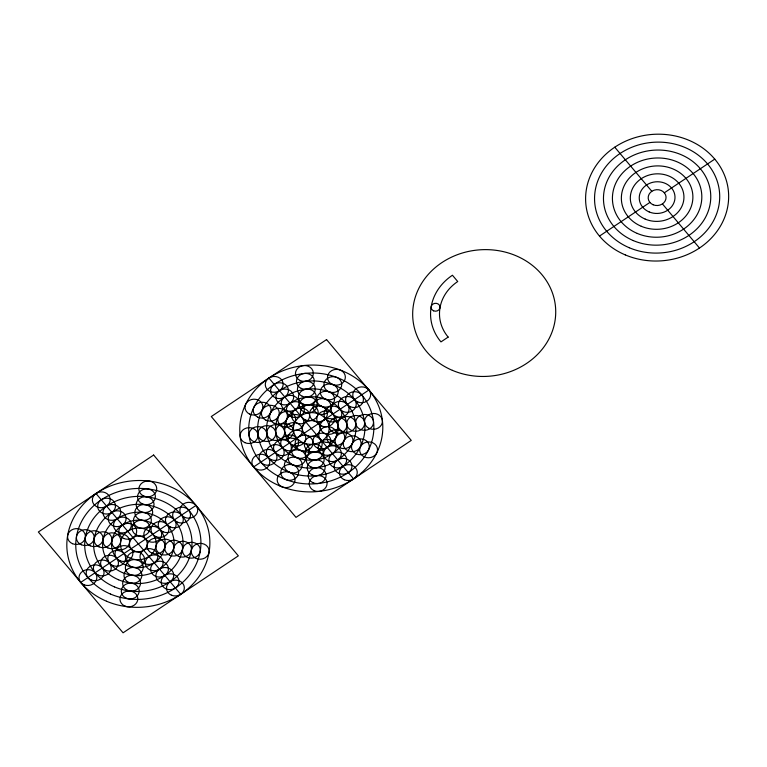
<?xml version="1.0" encoding="UTF-8"?>
<svg xmlns="http://www.w3.org/2000/svg" width="767" height="767" viewBox="0 0 767 767"><rect width="100%" height="100%" fill="white"/><g stroke="black" fill="none" stroke-linecap="round" stroke-linejoin="round"><path stroke-width="1.15" d="M80.708 582.402L195.988 505.443M253.628 466.959L368.917 390M599.478 236.083L649.917 202.411M664.327 192.795L714.767 159.124M614.77 147.197L651.825 191.299M662.42 203.907L699.475 248.019M268.92 378.073L353.625 478.896M95.99 493.507L180.705 594.329M153.63 455.032L38.35 531.991L123.065 632.813L238.345 555.854L153.63 455.032M326.56 339.589L211.28 416.548L295.985 517.37L411.265 440.411L326.56 339.589M448.168 337.096L440.967 341.9A53.68 47.525 -4.3 0 1 452.434 275.238L457.726 281.537A44.735 39.606 -4.3 0 0 448.168 337.096M152.048 553.189A8.945 7.919 -4.3 0 0 164.953 545.385A8.945 7.919 -4.3 0 0 151.08 539.508A8.945 7.919 -4.3 0 0 152.048 553.189M134.369 551.08A8.945 7.919 -4.3 0 0 147.274 543.276A8.945 7.919 -4.3 0 0 133.4 537.399A8.945 7.919 -4.3 0 0 134.369 551.08M169.728 555.298A8.945 7.919 -4.3 0 0 182.623 547.504A8.945 7.919 -4.3 0 0 168.759 541.617A8.945 7.919 -4.3 0 0 169.728 555.298M126.411 565.404A26.835 23.767 -4.3 0 0 165.116 542.001A26.835 23.767 -4.3 0 0 123.506 524.35A26.835 23.767 -4.3 0 0 126.411 565.404M160.888 554.244A8.945 7.919 -4.3 0 0 173.783 546.449A8.945 7.919 -4.3 0 0 159.919 540.562A8.945 7.919 -4.3 0 0 160.888 554.244M130.39 558.242A17.89 15.839 -4.3 0 0 156.2 542.643A17.89 15.839 -4.3 0 0 128.453 530.869A17.89 15.839 -4.3 0 0 130.39 558.242M178.558 556.353A8.945 7.919 -4.3 0 0 191.462 548.558A8.945 7.919 -4.3 0 0 177.599 542.672A8.945 7.919 -4.3 0 0 178.558 556.353M122.432 572.575A35.79 31.687 -4.3 0 0 174.042 541.358A35.79 31.687 -4.3 0 0 118.569 517.83A35.79 31.687 -4.3 0 0 122.432 572.575M187.397 557.408A8.945 7.919 -4.3 0 0 200.302 549.613A8.945 7.919 -4.3 0 0 186.429 543.726A8.945 7.919 -4.3 0 0 187.397 557.408M118.454 579.737A44.735 39.606 -4.3 0 0 182.968 540.725A44.735 39.606 -4.3 0 0 113.621 511.301A44.735 39.606 -4.3 0 0 118.454 579.737M196.237 558.462A8.945 7.919 -4.3 0 0 209.142 550.668A8.945 7.919 -4.3 0 0 195.269 544.781A8.945 7.919 -4.3 0 0 196.237 558.462M114.475 586.899A53.68 47.525 -4.3 0 0 191.894 540.083A53.68 47.525 -4.3 0 0 108.674 504.782A53.68 47.525 -4.3 0 0 114.475 586.899M110.496 594.061A62.626 55.454 -4.3 0 0 200.81 539.441A62.626 55.454 -4.3 0 0 103.727 498.253A62.626 55.454 -4.3 0 0 110.496 594.061M106.517 601.223A71.571 63.373 -4.3 0 0 209.736 538.808A71.571 63.373 -4.3 0 0 98.78 491.733A71.571 63.373 -4.3 0 0 106.517 601.223M148.779 541.464A8.945 7.919 -4.3 0 0 161.684 533.659A8.945 7.919 -4.3 0 0 147.81 527.773A8.945 7.919 -4.3 0 0 148.779 541.464M163.189 531.847A8.945 7.919 -4.3 0 0 176.094 524.043A8.945 7.919 -4.3 0 0 162.22 518.156A8.945 7.919 -4.3 0 0 163.189 531.847M155.989 536.651A8.945 7.919 -4.3 0 0 168.884 528.846A8.945 7.919 -4.3 0 0 155.02 522.969A8.945 7.919 -4.3 0 0 155.989 536.651M170.399 527.034A8.945 7.919 -4.3 0 0 183.294 519.23A8.945 7.919 -4.3 0 0 169.43 513.344A8.945 7.919 -4.3 0 0 170.399 527.034M177.599 522.222A8.945 7.919 -4.3 0 0 190.504 514.417A8.945 7.919 -4.3 0 0 176.631 508.54A8.945 7.919 -4.3 0 0 177.599 522.222M184.809 517.409A8.945 7.919 -4.3 0 0 197.704 509.614A8.945 7.919 -4.3 0 0 183.84 503.727A8.945 7.919 -4.3 0 0 184.809 517.409M137.072 535.366A8.945 7.919 -4.3 0 0 149.977 527.562A8.945 7.919 -4.3 0 0 136.104 521.685A8.945 7.919 -4.3 0 0 137.072 535.366M139.776 519.652A8.945 7.919 -4.3 0 0 152.671 511.848A8.945 7.919 -4.3 0 0 138.808 505.971A8.945 7.919 -4.3 0 0 139.776 519.652M138.424 527.514A8.945 7.919 -4.3 0 0 151.329 519.71A8.945 7.919 -4.3 0 0 137.456 513.823A8.945 7.919 -4.3 0 0 138.424 527.514M141.128 511.8A8.945 7.919 -4.3 0 0 154.023 503.996A8.945 7.919 -4.3 0 0 140.16 498.109A8.945 7.919 -4.3 0 0 141.128 511.8M142.48 503.938A8.945 7.919 -4.3 0 0 155.375 496.134A8.945 7.919 -4.3 0 0 141.511 490.257A8.945 7.919 -4.3 0 0 142.48 503.938M143.832 496.086A8.945 7.919 -4.3 0 0 156.727 488.282A8.945 7.919 -4.3 0 0 142.863 482.395A8.945 7.919 -4.3 0 0 143.832 496.086M123.784 538.482A8.945 7.919 -4.3 0 0 136.679 530.678A8.945 7.919 -4.3 0 0 122.816 524.791A8.945 7.919 -4.3 0 0 123.784 538.482M113.19 525.874A8.945 7.919 -4.3 0 0 126.095 518.07A8.945 7.919 -4.3 0 0 112.222 512.193A8.945 7.919 -4.3 0 0 113.19 525.874M118.482 532.173A8.945 7.919 -4.3 0 0 131.387 524.379A8.945 7.919 -4.3 0 0 117.514 518.492A8.945 7.919 -4.3 0 0 118.482 532.173M107.898 519.575A8.945 7.919 -4.3 0 0 120.802 511.771A8.945 7.919 -4.3 0 0 106.929 505.884A8.945 7.919 -4.3 0 0 107.898 519.575M102.605 513.276A8.945 7.919 -4.3 0 0 115.501 505.472A8.945 7.919 -4.3 0 0 101.637 499.585A8.945 7.919 -4.3 0 0 102.605 513.276M97.304 506.968A8.945 7.919 -4.3 0 0 110.208 499.173A8.945 7.919 -4.3 0 0 96.345 493.286A8.945 7.919 -4.3 0 0 97.304 506.968M116.689 548.971A8.945 7.919 -4.3 0 0 129.594 541.166A8.945 7.919 -4.3 0 0 115.721 535.289A8.945 7.919 -4.3 0 0 116.689 548.971M99.01 546.861A8.945 7.919 -4.3 0 0 111.915 539.057A8.945 7.919 -4.3 0 0 98.051 533.18A8.945 7.919 -4.3 0 0 99.01 546.861M107.85 547.916A8.945 7.919 -4.3 0 0 120.755 540.112A8.945 7.919 -4.3 0 0 106.881 534.235A8.945 7.919 -4.3 0 0 107.85 547.916M90.18 545.807A8.945 7.919 -4.3 0 0 103.075 538.003A8.945 7.919 -4.3 0 0 89.212 532.125A8.945 7.919 -4.3 0 0 90.18 545.807M81.34 544.752A8.945 7.919 -4.3 0 0 94.236 536.948A8.945 7.919 -4.3 0 0 80.372 531.071A8.945 7.919 -4.3 0 0 81.34 544.752M72.501 543.698A8.945 7.919 -4.3 0 0 85.405 535.893A8.945 7.919 -4.3 0 0 71.532 530.016A8.945 7.919 -4.3 0 0 72.501 543.698M119.959 560.706A8.945 7.919 -4.3 0 0 132.864 552.902A8.945 7.919 -4.3 0 0 118.99 547.015A8.945 7.919 -4.3 0 0 119.959 560.706M105.549 570.322A8.945 7.919 -4.3 0 0 118.454 562.518A8.945 7.919 -4.3 0 0 104.58 556.641A8.945 7.919 -4.3 0 0 105.549 570.322M112.749 565.509A8.945 7.919 -4.3 0 0 125.654 557.714A8.945 7.919 -4.3 0 0 111.79 551.828A8.945 7.919 -4.3 0 0 112.749 565.509M98.339 575.135A8.945 7.919 -4.3 0 0 111.244 567.331A8.945 7.919 -4.3 0 0 97.38 561.444A8.945 7.919 -4.3 0 0 98.339 575.135M91.139 579.938A8.945 7.919 -4.3 0 0 104.044 572.144A8.945 7.919 -4.3 0 0 90.17 566.257A8.945 7.919 -4.3 0 0 91.139 579.938M83.929 584.751A8.945 7.919 -4.3 0 0 96.834 576.947A8.945 7.919 -4.3 0 0 82.961 571.07A8.945 7.919 -4.3 0 0 83.929 584.751M131.665 566.794A8.945 7.919 -4.3 0 0 144.57 558.99A8.945 7.919 -4.3 0 0 130.697 553.112A8.945 7.919 -4.3 0 0 131.665 566.794M128.961 582.508A8.945 7.919 -4.3 0 0 141.866 574.704A8.945 7.919 -4.3 0 0 127.993 568.826A8.945 7.919 -4.3 0 0 128.961 582.508M130.313 574.656A8.945 7.919 -4.3 0 0 143.218 566.851A8.945 7.919 -4.3 0 0 129.345 560.965A8.945 7.919 -4.3 0 0 130.313 574.656M127.61 590.369A8.945 7.919 -4.3 0 0 140.514 582.565A8.945 7.919 -4.3 0 0 126.651 576.679A8.945 7.919 -4.3 0 0 127.61 590.369M126.258 598.222A8.945 7.919 -4.3 0 0 139.163 590.427A8.945 7.919 -4.3 0 0 125.299 584.54A8.945 7.919 -4.3 0 0 126.258 598.222M124.916 606.083A8.945 7.919 -4.3 0 0 137.811 598.279A8.945 7.919 -4.3 0 0 123.947 592.392A8.945 7.919 -4.3 0 0 124.916 606.083M144.953 563.687A8.945 7.919 -4.3 0 0 157.858 555.883A8.945 7.919 -4.3 0 0 143.995 549.997A8.945 7.919 -4.3 0 0 144.953 563.687M155.548 576.285A8.945 7.919 -4.3 0 0 168.452 568.491A8.945 7.919 -4.3 0 0 154.579 562.604A8.945 7.919 -4.3 0 0 155.548 576.285M150.255 569.986A8.945 7.919 -4.3 0 0 163.15 562.182A8.945 7.919 -4.3 0 0 149.287 556.305A8.945 7.919 -4.3 0 0 150.255 569.986M160.84 582.594A8.945 7.919 -4.3 0 0 173.745 574.79A8.945 7.919 -4.3 0 0 159.872 568.903A8.945 7.919 -4.3 0 0 160.84 582.594M166.132 588.893A8.945 7.919 -4.3 0 0 179.037 581.089A8.945 7.919 -4.3 0 0 165.164 575.202A8.945 7.919 -4.3 0 0 166.132 588.893M171.434 595.192A8.945 7.919 -4.3 0 0 184.329 587.388A8.945 7.919 -4.3 0 0 170.466 581.511A8.945 7.919 -4.3 0 0 171.434 595.192M281.767 486.69A8.945 7.919 -4.3 0 0 295.065 479.433A8.945 7.919 -4.3 0 0 281.537 472.961A8.945 7.919 -4.3 0 0 281.767 486.69M288.958 472.06A8.945 7.919 -4.3 0 0 302.246 464.802A8.945 7.919 -4.3 0 0 288.728 458.33A8.945 7.919 -4.3 0 0 288.958 472.06M285.362 479.375A8.945 7.919 -4.3 0 0 298.66 472.117A8.945 7.919 -4.3 0 0 285.132 465.646A8.945 7.919 -4.3 0 0 285.362 479.375M292.543 464.744A8.945 7.919 -4.3 0 0 305.841 457.487A8.945 7.919 -4.3 0 0 292.313 451.015A8.945 7.919 -4.3 0 0 292.543 464.744M296.139 457.42A8.945 7.919 -4.3 0 0 309.437 450.171A8.945 7.919 -4.3 0 0 295.909 443.7A8.945 7.919 -4.3 0 0 296.139 457.42M299.734 450.104A8.945 7.919 -4.3 0 0 313.032 442.856A8.945 7.919 -4.3 0 0 299.504 436.385A8.945 7.919 -4.3 0 0 299.734 450.104M313.981 490.602A8.945 7.919 -4.3 0 0 327.087 483.066A8.945 7.919 -4.3 0 0 313.387 476.892A8.945 7.919 -4.3 0 0 313.981 490.602M312.016 474.869A8.945 7.919 -4.3 0 0 325.122 467.343A8.945 7.919 -4.3 0 0 311.421 461.168A8.945 7.919 -4.3 0 0 312.016 474.869M313.003 482.731A8.945 7.919 -4.3 0 0 326.1 475.204A8.945 7.919 -4.3 0 0 312.399 469.03A8.945 7.919 -4.3 0 0 313.003 482.731M311.038 467.007A8.945 7.919 -4.3 0 0 324.134 459.481A8.945 7.919 -4.3 0 0 310.434 453.307A8.945 7.919 -4.3 0 0 311.038 467.007M310.05 459.145A8.945 7.919 -4.3 0 0 323.156 451.619A8.945 7.919 -4.3 0 0 309.456 445.435A8.945 7.919 -4.3 0 0 310.05 459.145M309.072 451.284A8.945 7.919 -4.3 0 0 322.169 443.757A8.945 7.919 -4.3 0 0 308.468 437.573A8.945 7.919 -4.3 0 0 309.072 451.284M344.354 479.758A8.945 7.919 -4.3 0 0 357.259 471.954A8.945 7.919 -4.3 0 0 343.386 466.068A8.945 7.919 -4.3 0 0 344.354 479.758M333.77 467.151A8.945 7.919 -4.3 0 0 346.665 459.347A8.945 7.919 -4.3 0 0 332.801 453.47A8.945 7.919 -4.3 0 0 333.77 467.151M287.404 471.456A53.68 47.525 -4.3 0 0 364.814 424.65A53.68 47.525 -4.3 0 0 281.594 389.339A53.68 47.525 -4.3 0 0 287.404 471.456M279.447 485.779A71.571 63.373 -4.3 0 0 382.666 423.365A71.571 63.373 -4.3 0 0 271.71 376.3A71.571 63.373 -4.3 0 0 279.447 485.779M339.062 473.45A8.945 7.919 -4.3 0 0 351.967 465.655A8.945 7.919 -4.3 0 0 338.094 459.769A8.945 7.919 -4.3 0 0 339.062 473.45M328.468 460.852A8.945 7.919 -4.3 0 0 341.373 453.048A8.945 7.919 -4.3 0 0 327.509 447.161A8.945 7.919 -4.3 0 0 328.468 460.852M291.383 464.294A44.735 39.606 -4.3 0 0 355.888 425.282A44.735 39.606 -4.3 0 0 286.542 395.868A44.735 39.606 -4.3 0 0 291.383 464.294M283.426 478.618A62.626 55.454 -4.3 0 0 373.74 424.007A62.626 55.454 -4.3 0 0 276.657 382.819A62.626 55.454 -4.3 0 0 283.426 478.618M323.175 454.553A8.945 7.919 -4.3 0 0 336.08 446.749A8.945 7.919 -4.3 0 0 322.207 440.862A8.945 7.919 -4.3 0 0 323.175 454.553M295.362 457.132A35.79 31.687 -4.3 0 0 346.972 425.925A35.79 31.687 -4.3 0 0 291.489 402.387A35.79 31.687 -4.3 0 0 295.362 457.132M317.883 448.244A8.945 7.919 -4.3 0 0 330.788 440.45A8.945 7.919 -4.3 0 0 316.915 434.563A8.945 7.919 -4.3 0 0 317.883 448.244M299.341 449.97A26.835 23.767 -4.3 0 0 338.046 426.567A26.835 23.767 -4.3 0 0 296.436 408.916A26.835 23.767 -4.3 0 0 299.341 449.97M303.32 442.808A17.89 15.839 -4.3 0 0 329.12 427.2A17.89 15.839 -4.3 0 0 301.383 415.436A17.89 15.839 -4.3 0 0 303.32 442.808M307.299 435.646A8.945 7.919 -4.3 0 0 320.194 427.842A8.945 7.919 -4.3 0 0 306.33 421.955A8.945 7.919 -4.3 0 0 307.299 435.646M364.229 456.844A8.945 7.919 -4.3 0 0 377.527 449.587A8.945 7.919 -4.3 0 0 363.999 443.115A8.945 7.919 -4.3 0 0 364.229 456.844M347.854 450.737A8.945 7.919 -4.3 0 0 361.152 443.479A8.945 7.919 -4.3 0 0 347.624 437.017A8.945 7.919 -4.3 0 0 347.854 450.737M356.041 453.786A8.945 7.919 -4.3 0 0 369.339 446.538A8.945 7.919 -4.3 0 0 355.811 440.066A8.945 7.919 -4.3 0 0 356.041 453.786M339.666 447.688A8.945 7.919 -4.3 0 0 352.964 440.431A8.945 7.919 -4.3 0 0 339.436 433.959A8.945 7.919 -4.3 0 0 339.666 447.688M331.478 444.63A8.945 7.919 -4.3 0 0 344.776 437.372A8.945 7.919 -4.3 0 0 331.248 430.91A8.945 7.919 -4.3 0 0 331.478 444.63M323.291 441.581A8.945 7.919 -4.3 0 0 336.588 434.323A8.945 7.919 -4.3 0 0 323.06 427.852A8.945 7.919 -4.3 0 0 323.291 441.581M369.31 428.456A8.945 7.919 -4.3 0 0 382.417 420.93A8.945 7.919 -4.3 0 0 368.716 414.746A8.945 7.919 -4.3 0 0 369.31 428.456M351.545 430.488A8.945 7.919 -4.3 0 0 364.641 422.953A8.945 7.919 -4.3 0 0 350.941 416.778A8.945 7.919 -4.3 0 0 351.545 430.488M360.423 429.472A8.945 7.919 -4.3 0 0 373.529 421.946A8.945 7.919 -4.3 0 0 359.828 415.762A8.945 7.919 -4.3 0 0 360.423 429.472M342.657 431.505A8.945 7.919 -4.3 0 0 355.754 423.969A8.945 7.919 -4.3 0 0 342.053 417.794A8.945 7.919 -4.3 0 0 342.657 431.505M333.77 432.521A8.945 7.919 -4.3 0 0 346.866 424.985A8.945 7.919 -4.3 0 0 333.166 418.811A8.945 7.919 -4.3 0 0 333.77 432.521M324.882 433.528A8.945 7.919 -4.3 0 0 337.979 426.001A8.945 7.919 -4.3 0 0 324.278 419.827A8.945 7.919 -4.3 0 0 324.882 433.528M357.729 401.975A8.945 7.919 -4.3 0 0 370.634 394.171A8.945 7.919 -4.3 0 0 356.76 388.284A8.945 7.919 -4.3 0 0 357.729 401.975M343.319 411.591A8.945 7.919 -4.3 0 0 356.224 403.797A8.945 7.919 -4.3 0 0 342.35 397.91A8.945 7.919 -4.3 0 0 343.319 411.591M350.529 406.788A8.945 7.919 -4.3 0 0 363.424 398.984A8.945 7.919 -4.3 0 0 349.56 393.097A8.945 7.919 -4.3 0 0 350.529 406.788M336.119 416.404A8.945 7.919 -4.3 0 0 349.014 408.6A8.945 7.919 -4.3 0 0 335.15 402.723A8.945 7.919 -4.3 0 0 336.119 416.404M328.909 421.217A8.945 7.919 -4.3 0 0 341.814 413.413A8.945 7.919 -4.3 0 0 327.94 407.526A8.945 7.919 -4.3 0 0 328.909 421.217M321.709 426.021A8.945 7.919 -4.3 0 0 334.604 418.226A8.945 7.919 -4.3 0 0 320.74 412.339A8.945 7.919 -4.3 0 0 321.709 426.021M332.063 384.257A8.945 7.919 -4.3 0 0 345.361 377.009A8.945 7.919 -4.3 0 0 331.833 370.538A8.945 7.919 -4.3 0 0 332.063 384.257M324.882 398.898A8.945 7.919 -4.3 0 0 338.18 391.64A8.945 7.919 -4.3 0 0 324.652 385.168A8.945 7.919 -4.3 0 0 324.882 398.898M328.477 391.573A8.945 7.919 -4.3 0 0 341.766 384.325A8.945 7.919 -4.3 0 0 328.247 377.853A8.945 7.919 -4.3 0 0 328.477 391.573M321.287 406.213A8.945 7.919 -4.3 0 0 334.585 398.955A8.945 7.919 -4.3 0 0 321.057 392.483A8.945 7.919 -4.3 0 0 321.287 406.213M317.691 413.528A8.945 7.919 -4.3 0 0 330.989 406.27A8.945 7.919 -4.3 0 0 317.461 399.799A8.945 7.919 -4.3 0 0 317.691 413.528M314.106 420.843A8.945 7.919 -4.3 0 0 327.394 413.586A8.945 7.919 -4.3 0 0 313.876 407.114A8.945 7.919 -4.3 0 0 314.106 420.843M300.223 380.528A8.945 7.919 -4.3 0 0 313.329 372.992A8.945 7.919 -4.3 0 0 299.629 366.818A8.945 7.919 -4.3 0 0 300.223 380.528M302.188 396.251A8.945 7.919 -4.3 0 0 315.295 388.716A8.945 7.919 -4.3 0 0 301.594 382.541A8.945 7.919 -4.3 0 0 302.188 396.251M301.21 388.39A8.945 7.919 -4.3 0 0 314.317 380.854A8.945 7.919 -4.3 0 0 300.606 374.68A8.945 7.919 -4.3 0 0 301.21 388.39M303.176 404.113A8.945 7.919 -4.3 0 0 316.272 396.577A8.945 7.919 -4.3 0 0 302.572 390.403A8.945 7.919 -4.3 0 0 303.176 404.113M304.154 411.975A8.945 7.919 -4.3 0 0 317.26 404.439A8.945 7.919 -4.3 0 0 303.559 398.265A8.945 7.919 -4.3 0 0 304.154 411.975M305.141 419.837A8.945 7.919 -4.3 0 0 318.238 412.31A8.945 7.919 -4.3 0 0 304.537 406.127A8.945 7.919 -4.3 0 0 305.141 419.837M270.233 391.534A8.945 7.919 -4.3 0 0 283.138 383.73A8.945 7.919 -4.3 0 0 269.265 377.843A8.945 7.919 -4.3 0 0 270.233 391.534M280.818 404.132A8.945 7.919 -4.3 0 0 293.723 396.338A8.945 7.919 -4.3 0 0 279.859 390.451A8.945 7.919 -4.3 0 0 280.818 404.132M275.526 397.833A8.945 7.919 -4.3 0 0 288.43 390.029A8.945 7.919 -4.3 0 0 274.557 384.152A8.945 7.919 -4.3 0 0 275.526 397.833M286.12 410.441A8.945 7.919 -4.3 0 0 299.015 402.637A8.945 7.919 -4.3 0 0 285.151 396.75A8.945 7.919 -4.3 0 0 286.12 410.441M291.412 416.74A8.945 7.919 -4.3 0 0 304.317 408.936A8.945 7.919 -4.3 0 0 290.444 403.049A8.945 7.919 -4.3 0 0 291.412 416.74M296.704 423.039A8.945 7.919 -4.3 0 0 309.609 415.235A8.945 7.919 -4.3 0 0 295.736 409.357A8.945 7.919 -4.3 0 0 296.704 423.039M249.601 414.113A8.945 7.919 -4.3 0 0 262.899 406.855A8.945 7.919 -4.3 0 0 249.371 400.384A8.945 7.919 -4.3 0 0 249.601 414.113M265.976 420.211A8.945 7.919 -4.3 0 0 279.274 412.953A8.945 7.919 -4.3 0 0 265.746 406.491A8.945 7.919 -4.3 0 0 265.976 420.211M257.789 417.162A8.945 7.919 -4.3 0 0 271.087 409.904A8.945 7.919 -4.3 0 0 257.559 403.442A8.945 7.919 -4.3 0 0 257.789 417.162M274.164 423.269A8.945 7.919 -4.3 0 0 287.462 416.011A8.945 7.919 -4.3 0 0 273.934 409.54A8.945 7.919 -4.3 0 0 274.164 423.269M282.352 426.318A8.945 7.919 -4.3 0 0 295.65 419.06A8.945 7.919 -4.3 0 0 282.122 412.598A8.945 7.919 -4.3 0 0 282.352 426.318M290.54 429.367A8.945 7.919 -4.3 0 0 303.837 422.118A8.945 7.919 -4.3 0 0 290.31 415.647A8.945 7.919 -4.3 0 0 290.54 429.367M244.894 442.664A8.945 7.919 -4.3 0 0 258 435.129A8.945 7.919 -4.3 0 0 244.299 428.954A8.945 7.919 -4.3 0 0 244.894 442.664M262.669 440.632A8.945 7.919 -4.3 0 0 275.775 433.106A8.945 7.919 -4.3 0 0 262.074 426.931A8.945 7.919 -4.3 0 0 262.669 440.632M253.781 441.648A8.945 7.919 -4.3 0 0 266.887 434.122A8.945 7.919 -4.3 0 0 253.187 427.938A8.945 7.919 -4.3 0 0 253.781 441.648M271.556 439.625A8.945 7.919 -4.3 0 0 284.662 432.089A8.945 7.919 -4.3 0 0 270.952 425.915A8.945 7.919 -4.3 0 0 271.556 439.625M280.444 438.609A8.945 7.919 -4.3 0 0 293.55 431.073A8.945 7.919 -4.3 0 0 279.84 424.899A8.945 7.919 -4.3 0 0 280.444 438.609M289.332 437.593A8.945 7.919 -4.3 0 0 302.428 430.057A8.945 7.919 -4.3 0 0 288.728 423.883A8.945 7.919 -4.3 0 0 289.332 437.593M256.859 469.318A8.945 7.919 -4.3 0 0 269.763 461.513A8.945 7.919 -4.3 0 0 255.89 455.627A8.945 7.919 -4.3 0 0 256.859 469.318M271.269 459.692A8.945 7.919 -4.3 0 0 284.173 451.888A8.945 7.919 -4.3 0 0 270.3 446.01A8.945 7.919 -4.3 0 0 271.269 459.692M264.059 464.505A8.945 7.919 -4.3 0 0 276.964 456.701A8.945 7.919 -4.3 0 0 263.1 450.814A8.945 7.919 -4.3 0 0 264.059 464.505M278.469 454.889A8.945 7.919 -4.3 0 0 291.374 447.084A8.945 7.919 -4.3 0 0 277.51 441.198A8.945 7.919 -4.3 0 0 278.469 454.889M285.679 450.076A8.945 7.919 -4.3 0 0 298.584 442.271A8.945 7.919 -4.3 0 0 284.71 436.385A8.945 7.919 -4.3 0 0 285.679 450.076M292.889 445.263A8.945 7.919 -4.3 0 0 305.784 437.458A8.945 7.919 -4.3 0 0 291.92 431.581A8.945 7.919 -4.3 0 0 292.889 445.263M433.595 310.827A4.477 3.96 -4.3 0 0 440.047 306.925A4.477 3.96 -4.3 0 0 433.115 303.981A4.477 3.96 -4.3 0 0 433.595 310.827M452.377 370.346A71.571 63.373 -4.3 0 0 555.586 307.931A71.571 63.373 -4.3 0 0 444.63 260.857A71.571 63.373 -4.3 0 0 452.377 370.346M653.148 204.77A8.945 7.919 -4.3 0 0 666.044 196.966A8.945 7.919 -4.3 0 0 652.18 191.079A8.945 7.919 -4.3 0 0 653.148 204.77M625.297 254.912A71.571 63.373 -4.3 0 0 728.516 192.488A71.571 63.373 -4.3 0 0 617.56 145.423A71.571 63.373 -4.3 0 0 625.297 254.912M629.276 247.741A62.626 55.454 -4.3 0 0 719.59 193.131A62.626 55.454 -4.3 0 0 622.507 151.943A62.626 55.454 -4.3 0 0 629.276 247.741M633.254 240.579A53.68 47.525 -4.3 0 0 710.664 193.773A53.68 47.525 -4.3 0 0 627.444 158.462A53.68 47.525 -4.3 0 0 633.254 240.579M637.233 233.417A44.735 39.606 -4.3 0 0 701.738 194.406A44.735 39.606 -4.3 0 0 632.392 164.991A44.735 39.606 -4.3 0 0 637.233 233.417M641.212 226.255A35.79 31.687 -4.3 0 0 692.822 195.048A35.79 31.687 -4.3 0 0 637.339 171.511A35.79 31.687 -4.3 0 0 641.212 226.255M645.191 219.094A26.835 23.767 -4.3 0 0 683.896 195.69A26.835 23.767 -4.3 0 0 642.286 178.04A26.835 23.767 -4.3 0 0 645.191 219.094M649.17 211.932A17.89 15.839 -4.3 0 0 674.97 196.323A17.89 15.839 -4.3 0 0 647.233 184.559A17.89 15.839 -4.3 0 0 649.17 211.932"/></g></svg>
